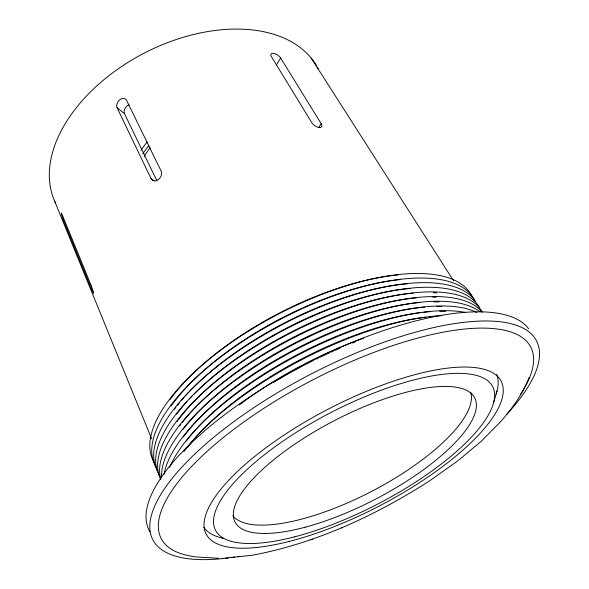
<?xml version="1.0" encoding="UTF-8"?>
<svg xmlns="http://www.w3.org/2000/svg" width="589" height="589" viewBox="0 0 589 589"><rect width="100%" height="100%" fill="white"/><g stroke="black" fill="none" stroke-linecap="round" stroke-linejoin="round"><path stroke-width="0.88" d="M493.611 402.64L497.064 390.882M529.077 377.593C522.539 394.416 511.87 409.016 499.943 422.394L480.734 441.757L457.513 461.077L429.889 480.661C375.797 515.427 316.19 543.139 252.725 555.184L223.091 558.379M276.513 64.775L280.666 58.031A5.993 2.739 33.1 0 0 273.613 53.363A5.993 2.739 33.1 0 0 271.367 56.515L311.772 122.667A6.251 3.026 34.8 0 0 319.15 127.541A6.251 3.026 34.8 0 0 321.219 123.764L280.666 58.031M318.671 127.489L321.219 123.764M310.712 539.818L312.582 539.104M341.517 527.877L342.562 527.479M218.733 558.269L196.004 556.958L191.079 556.104A208.116 71.144 -27.4 0 1 324.833 373.801A208.116 71.144 -27.4 0 1 520.639 394.122M151.093 178.695A6.494 4.911 -53.8 0 0 158.389 179.579A6.494 4.911 -53.8 0 0 161.165 171.141L126.569 100.314A6.184 4.447 -52.3 0 0 119.788 99.806A6.184 4.447 -52.3 0 0 117.071 107.699L151.093 178.695L154.06 180.867M117.071 107.699L124.493 113.648L156.924 180.86M311.161 58.053L453.53 280.754M54.792 201.423L151.667 438.864M222.76 558.586A216.097 74.295 -27.4 0 1 189.29 459.413A216.097 74.295 -27.4 0 1 457.918 323.089A216.097 74.295 -27.4 0 1 506.349 414.671M239.134 556.318A216.097 74.295 -27.4 0 1 237.426 556.605M234.628 557.047A216.097 74.295 -27.4 0 1 230.932 557.592M228.179 557.952A216.097 74.295 -27.4 0 1 225.454 558.291M149.959 531.801A215.014 75.731 -27.4 0 1 297.99 368.022A215.014 75.731 -27.4 0 1 528.767 328.957M55.557 203.05A147.515 93.872 -27.4 0 1 142.597 53.967A147.515 93.872 -27.4 0 1 316.433 65.526M317.338 67.102A147.515 93.872 -27.4 0 1 318.193 68.699M157.58 471.053A180.271 71.409 -27.4 0 1 279.282 326.232A180.271 71.409 -27.4 0 1 475.463 301.318M159.936 476.523A180.749 70.827 -27.4 0 1 282.867 330.694A180.749 70.827 -27.4 0 1 479.188 307.134M160.576 478.967A181.235 70.231 -27.4 0 1 287.439 334.685A181.235 70.231 -27.4 0 1 481.515 310.69M160.893 479.689A181.721 69.635 -27.4 0 1 291.04 339.227A181.721 69.635 -27.4 0 1 482.251 312.17M161.607 477.311A182.207 69.031 -27.4 0 1 294.36 343.969A182.207 69.031 -27.4 0 1 480.212 311.883M164.088 474.381A182.7 68.42 -27.4 0 1 297.703 348.725A182.7 68.42 -27.4 0 1 476.965 312.568M156.137 467.129A179.792 71.983 -27.4 0 1 278.722 320.195A179.792 71.983 -27.4 0 1 474.108 299.359M154.259 462.468A179.321 72.55 -27.4 0 1 279.149 313.701A179.321 72.55 -27.4 0 1 472.562 297.563M169.698 467.313A183.194 67.801 -27.4 0 1 297.732 355.255A183.194 67.801 -27.4 0 1 464.942 312.347M183.805 451.778A183.687 67.175 -27.4 0 1 441.897 315.63M187.788 447.132A179.071 65.843 -27.4 0 1 425.678 317.169M429.617 316.749A179.071 65.843 -27.4 0 1 435.367 316.293M186.19 441.19A178.585 66.454 -27.4 0 1 420.745 312.582M423.734 312.236A178.585 66.454 -27.4 0 1 430.537 311.633M439.733 311.257A178.585 66.454 -27.4 0 1 445.748 311.331M183.407 436.869A178.106 67.05 -27.4 0 1 424.735 307.083M436.81 306.53A178.106 67.05 -27.4 0 1 441.993 306.597M179.667 425.921A177.156 68.236 -27.4 0 1 180.867 424.308M182.354 422.365A177.156 68.236 -27.4 0 1 416.025 297.857M432.768 297.18A177.156 68.236 -27.4 0 1 436.191 297.276M176.936 421.702A176.685 68.81 -27.4 0 1 178.106 420.082M178.71 419.28A176.685 68.81 -27.4 0 1 413.161 293.153M433.32 292.659A176.685 68.81 -27.4 0 1 436.618 292.858M171.141 405.976A175.279 70.511 -27.4 0 1 400.719 279.547M183.032 429.374A177.628 67.647 -27.4 0 1 419.891 302.496M433.902 301.833A177.628 67.647 -27.4 0 1 439.085 301.929M176.567 414.273A176.214 69.384 -27.4 0 1 186.941 401.602M189.422 398.878A176.214 69.384 -27.4 0 1 192.007 396.139M194.002 394.085A176.214 69.384 -27.4 0 1 410.312 288.477M174.432 409.296A175.743 69.951 -27.4 0 1 175.897 407.33M177.429 405.35A175.743 69.951 -27.4 0 1 179.564 402.685M181.235 400.667A175.743 69.951 -27.4 0 1 184.151 397.281M185.358 395.918A175.743 69.951 -27.4 0 1 188.495 392.502M189.791 391.133A175.743 69.951 -27.4 0 1 407.485 283.824M170.206 399.43A174.823 71.063 -27.4 0 1 397.921 274.938M239.34 404.93A179.557 65.224 -27.4 0 1 363.582 338.174M273.465 382.519A184.188 66.535 -27.4 0 1 275.866 381.054M276.668 380.568A184.188 66.535 -27.4 0 1 313.642 360.291M316.102 359.084A184.188 66.535 -27.4 0 1 318.568 357.891M320.21 357.096A184.188 66.535 -27.4 0 1 329.325 352.855M330.989 352.104A184.188 66.535 -27.4 0 1 333.492 350.992M335.156 350.264A184.188 66.535 -27.4 0 1 340.147 348.106M352.553 343.048A184.188 66.535 -27.4 0 1 355.005 342.099M124.493 113.648A6.118 4.432 -52.3 0 1 129.124 104.754M496.615 374.39A165.295 55.837 -27.4 0 1 496.085 394.063M223.364 538.317A165.295 55.837 -27.4 0 1 203.742 527.273M470.773 392.392A134.292 45.213 -27.4 0 1 371.401 491.506A134.292 45.213 -27.4 0 1 232.898 515.824M142.729 153.906A69.723 43.071 -27.4 0 1 148.862 145.697M141.014 150.335A69.561 43.196 -27.4 0 1 147.117 142.126M144.165 156.46A66.528 41.09 -27.4 0 1 150.18 147.891M90.78 284.553L62.338 215.073A5.654 0.375 70.7 0 0 61.514 214.33A5.654 0.375 70.7 0 0 64.068 221.832L92.311 290.951A5.875 0.42 70.5 0 0 93.401 292.284A5.875 0.42 70.5 0 0 90.78 284.553M289.037 541.468A166.105 54.755 -27.4 0 0 502.807 385.986A166.105 54.755 -27.4 0 0 269.092 445.431A166.105 54.755 -27.4 0 0 289.037 541.468M294.404 536.888A156.078 51.398 -27.4 0 0 494.119 390.669A156.078 51.398 -27.4 0 0 273.657 447.728A156.078 51.398 -27.4 0 0 294.404 536.888M305.198 527.192A134.947 44.337 -27.4 0 0 475.743 400.572A134.947 44.337 -27.4 0 0 283.603 452.08A134.947 44.337 -27.4 0 0 305.198 527.192"/></g></svg>
